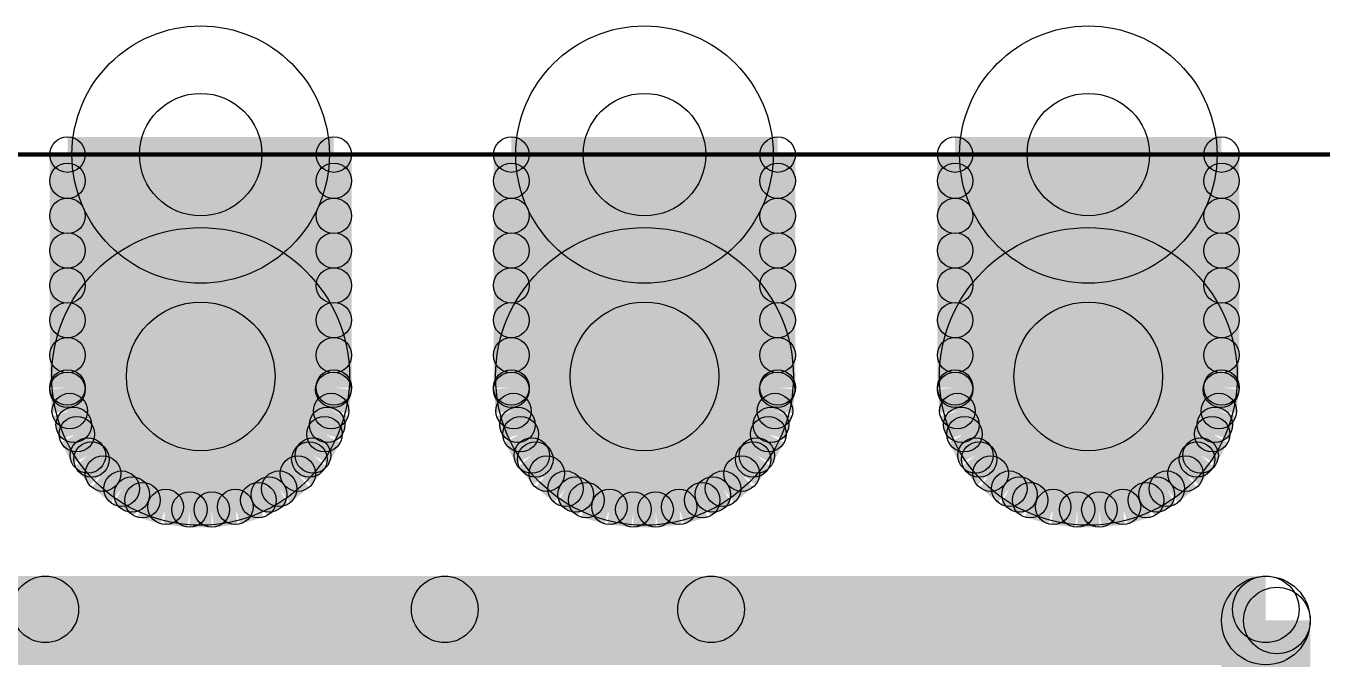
# Model space of a CAD drawing. Extents: x 0 to 123, y 0 to 26.
# Drawn here: x 9.71 to 17.13, y 19.11 to 22.73 of the extents above; entities that cross this region are included whole.
import ezdxf

# ---------------------------------------------------------------- set-up
doc = ezdxf.new("R2010")
doc.units = 0
doc.layers.get('0').update_dxf_attribs({"linetype": 'CONTINUOUS'})
for name, color, linetype in [('XIAOESP32C3_GTO', 3, 'CONTINUOUS'), ('XIAOESP32C3_GTS', 10, 'CONTINUOUS'), ('XIAOESP32C3_TXT', 14, 'CONTINUOUS')]:
    doc.layers.add(name, color=color, linetype=linetype)

# ---------------------------------------------------------------- blocks, each defined once
blk = doc.blocks.new('ROUND_5')
blk.add_circle((0, 0), 0.254)
blk = doc.blocks.new('ROUND_22')
blk.add_circle((0, 0), 0.8522)
blk = doc.blocks.new('ROUND_23')
blk.add_circle((0, 0), 0.7366)
blk = doc.blocks.new('ROUND_53')
blk.add_circle((0, 0), 0.1905)
blk = doc.blocks.new('ROUND_24')
blk.add_circle((0, 0), 0.1016)
blk = doc.blocks.new('ROUND_69')
blk.add_circle((0, 0), 0.3505)
blk = doc.blocks.new('ROUND_70')
blk.add_circle((0, 0), 0.4254)

msp = doc.modelspace()

# ---------------------------------------------------------------- linework, layer by layer
at = {"layer": 'XIAOESP32C3_GTO'}
for points, const_width in [([(21.88718, 21.99386), (4.74218, 21.99386)], 0.0254), ([(6.52018, 19.32686), (16.80718, 19.32686)], 0.508), ([(16.80718, 19.32686), (16.80718, 6.88086)], 0.508)]:
    msp.add_lwpolyline(points, dxfattribs=dict(at, const_width=const_width))
at = {"layer": 'XIAOESP32C3_GTS'}
for points, const_width in [([(9.94918, 20.66036), (9.94918, 21.99386)], 0.2032), ([(9.94918, 21.99386), (11.47318, 21.99386)], 0.2032), ([(11.47318, 21.99386), (11.47318, 20.66036)], 0.2032), ([(12.48918, 21.99386), (14.01318, 21.99386)], 0.2032), ([(12.48918, 20.66036), (12.48918, 21.99386)], 0.2032), ([(14.01318, 21.99386), (14.01318, 20.66036)], 0.2032), ([(15.02918, 20.66036), (15.02918, 21.99386)], 0.2032), ([(15.02918, 21.99386), (16.55318, 21.99386)], 0.2032), ([(16.55318, 21.99386), (16.55318, 20.66036)], 0.2032), ([(21.88718, 21.99386), (4.74218, 21.99386)], 0.0254), ([(9.94918, 21.844), (11.47318, 21.844)], 0.2032), ([(14.01318, 21.844), (12.48918, 21.844)], 0.2032), ([(15.02918, 21.844), (16.55318, 21.844)], 0.2032), ([(11.47318, 21.64334), (9.94918, 21.64334)], 0.2032), ([(12.48918, 21.64334), (14.01318, 21.64334)], 0.2032), ([(16.55318, 21.64334), (15.02918, 21.64334)], 0.2032), ([(9.94918, 21.44522), (11.47318, 21.44522)], 0.2032), ([(14.01318, 21.44522), (12.48918, 21.44522)], 0.2032), ([(15.02918, 21.44522), (16.55318, 21.44522)], 0.2032), ([(11.47318, 21.24456), (9.94918, 21.24456)], 0.2032), ([(12.48918, 21.24456), (14.01318, 21.24456)], 0.2032), ([(16.55318, 21.24456), (15.02918, 21.24456)], 0.2032), ([(9.94918, 21.04644), (11.47318, 21.04644)], 0.2032), ([(14.01318, 21.04644), (12.48918, 21.04644)], 0.2032), ([(15.02918, 21.04644), (16.55318, 21.04644)], 0.2032), ([(11.47318, 20.84578), (9.94918, 20.84578)], 0.2032), ([(12.48918, 20.84578), (14.01318, 20.84578)], 0.2032), ([(16.55318, 20.84578), (15.02918, 20.84578)], 0.2032), ([(9.96188, 20.52574), (9.94918, 20.66036)], 0.2032), ([(9.94918, 20.64766), (11.47064, 20.64766)], 0.2032), ([(11.47318, 20.66036), (11.45794, 20.52574)], 0.2032), ([(12.50188, 20.52574), (12.48918, 20.66036)], 0.2032), ([(14.01064, 20.64766), (12.48918, 20.64766)], 0.2032), ([(14.01318, 20.66036), (13.99794, 20.52574)], 0.2032), ([(15.04188, 20.52574), (15.02918, 20.66036)], 0.2032), ([(15.02918, 20.64766), (16.55064, 20.64766)], 0.2032), ([(16.55318, 20.66036), (16.53794, 20.52574)], 0.2032), ([(10.00252, 20.39366), (9.96188, 20.52574)], 0.2032), ([(11.45794, 20.52574), (11.41984, 20.39366)], 0.2032), ([(12.54252, 20.39366), (12.50188, 20.52574)], 0.2032), ([(13.99794, 20.52574), (13.95984, 20.39366)], 0.2032), ([(15.08252, 20.39366), (15.04188, 20.52574)], 0.2032), ([(16.53794, 20.52574), (16.49984, 20.39366)], 0.2032), ([(11.43508, 20.447), (9.98474, 20.447)], 0.2032), ([(12.52474, 20.447), (13.97508, 20.447)], 0.2032), ([(16.51508, 20.447), (15.06474, 20.447)], 0.2032), ([(10.06602, 20.27174), (10.00252, 20.39366)], 0.2032), ([(11.41984, 20.39366), (11.3538, 20.27174)], 0.2032), ([(12.60602, 20.27174), (12.54252, 20.39366)], 0.2032), ([(13.95984, 20.39366), (13.8938, 20.27174)], 0.2032), ([(15.14602, 20.27174), (15.08252, 20.39366)], 0.2032), ([(16.49984, 20.39366), (16.4338, 20.27174)], 0.2032), ([(10.15238, 20.1676), (10.06602, 20.27174)], 0.2032), ([(10.08634, 20.24888), (11.33348, 20.24888)], 0.2032), ([(11.3538, 20.27174), (11.26744, 20.1676)], 0.2032), ([(12.69238, 20.1676), (12.60602, 20.27174)], 0.2032), ([(13.87348, 20.24888), (12.62634, 20.24888)], 0.2032), ([(13.8938, 20.27174), (13.80744, 20.1676)], 0.2032), ([(15.23238, 20.1676), (15.14602, 20.27174)], 0.2032), ([(15.16634, 20.24888), (16.41348, 20.24888)], 0.2032), ([(16.4338, 20.27174), (16.34744, 20.1676)], 0.2032), ([(10.25906, 20.08124), (10.15238, 20.1676)], 0.2032), ([(11.26744, 20.1676), (11.16076, 20.08124)], 0.2032), ([(12.79906, 20.08124), (12.69238, 20.1676)], 0.2032), ([(13.80744, 20.1676), (13.70076, 20.08124)], 0.2032), ([(15.33906, 20.08124), (15.23238, 20.1676)], 0.2032), ([(16.34744, 20.1676), (16.24076, 20.08124)], 0.2032), ([(10.37844, 20.0152), (10.25906, 20.08124)], 0.2032), ([(11.16076, 20.08124), (11.04138, 20.0152)], 0.2032), ([(12.91844, 20.0152), (12.79906, 20.08124)], 0.2032), ([(13.70076, 20.08124), (13.58138, 20.0152)], 0.2032), ([(15.45844, 20.0152), (15.33906, 20.08124)], 0.2032), ([(16.24076, 20.08124), (16.12138, 20.0152)], 0.2032), ([(11.10234, 20.04822), (10.31748, 20.04822)], 0.2032), ([(10.51052, 19.9771), (10.37844, 20.0152)], 0.2032), ([(11.04138, 20.0152), (10.9093, 19.9771)], 0.2032), ([(12.85748, 20.04822), (13.64234, 20.04822)], 0.2032), ([(13.05052, 19.9771), (12.91844, 20.0152)], 0.2032), ([(13.58138, 20.0152), (13.4493, 19.9771)], 0.2032), ([(16.18234, 20.04822), (15.39748, 20.04822)], 0.2032), ([(15.59052, 19.9771), (15.45844, 20.0152)], 0.2032), ([(16.12138, 20.0152), (15.9893, 19.9771)], 0.2032), ([(10.64768, 19.96186), (10.51052, 19.9771)], 0.2032), ([(10.77468, 19.96186), (10.64768, 19.96186)], 0.2032), ([(10.9093, 19.9771), (10.77468, 19.96186)], 0.2032), ([(13.18768, 19.96186), (13.05052, 19.9771)], 0.2032), ([(13.31468, 19.96186), (13.18768, 19.96186)], 0.2032), ([(13.4493, 19.9771), (13.31468, 19.96186)], 0.2032), ([(15.72768, 19.96186), (15.59052, 19.9771)], 0.2032), ([(15.85468, 19.96186), (15.72768, 19.96186)], 0.2032), ([(15.9893, 19.9771), (15.85468, 19.96186)], 0.2032), ([(9.82218, 19.39036), (12.10818, 19.39036)], 0.381), ([(13.63218, 19.39036), (16.80718, 19.39036)], 0.381), ([(16.87068, 19.32686), (16.87068, 17.42186)], 0.381)]:
    msp.add_lwpolyline(points, dxfattribs=dict(at, const_width=const_width))

# ---------------------------------------------------------------- block references
at = {"layer": 'XIAOESP32C3_GTO'}
msp.add_blockref('ROUND_5', (16.80718, 19.32686), dxfattribs=at)
at = {"layer": 'XIAOESP32C3_GTS'}
for name, p in [('ROUND_23', (10.71118, 21.99386)), ('ROUND_23', (13.25118, 21.99386)), ('ROUND_23', (15.79118, 21.99386)), ('ROUND_24', (9.94918, 21.99386)), ('ROUND_24', (11.47318, 21.99386)), ('ROUND_24', (12.48918, 21.99386)), ('ROUND_24', (12.48918, 21.99386)), ('ROUND_24', (14.01318, 21.99386)), ('ROUND_24', (15.02918, 21.99386)), ('ROUND_24', (16.55318, 21.99386)), ('ROUND_24', (9.94918, 21.844)), ('ROUND_24', (11.47318, 21.844)), ('ROUND_24', (12.48918, 21.844)), ('ROUND_24', (14.01318, 21.844)), ('ROUND_24', (15.02918, 21.844)), ('ROUND_24', (16.55318, 21.844)), ('ROUND_24', (9.94918, 21.64334)), ('ROUND_24', (11.47318, 21.64334)), ('ROUND_24', (12.48918, 21.64334)), ('ROUND_24', (14.01318, 21.64334)), ('ROUND_24', (15.02918, 21.64334)), ('ROUND_24', (16.55318, 21.64334)), ('ROUND_24', (9.94918, 21.44522)), ('ROUND_22', (10.71118, 20.72386)), ('ROUND_24', (11.47318, 21.44522)), ('ROUND_24', (12.48918, 21.44522)), ('ROUND_22', (13.25118, 20.72386)), ('ROUND_24', (14.01318, 21.44522)), ('ROUND_24', (15.02918, 21.44522)), ('ROUND_22', (15.79118, 20.72386)), ('ROUND_24', (16.55318, 21.44522)), ('ROUND_24', (9.94918, 21.24456)), ('ROUND_24', (11.47318, 21.24456)), ('ROUND_24', (12.48918, 21.24456)), ('ROUND_24', (14.01318, 21.24456)), ('ROUND_24', (15.02918, 21.24456)), ('ROUND_24', (16.55318, 21.24456)), ('ROUND_24', (9.94918, 21.04644)), ('ROUND_24', (11.47318, 21.04644)), ('ROUND_24', (12.48918, 21.04644)), ('ROUND_24', (14.01318, 21.04644)), ('ROUND_24', (15.02918, 21.04644)), ('ROUND_24', (16.55318, 21.04644)), ('ROUND_24', (9.94918, 20.84578)), ('ROUND_24', (11.47318, 20.84578)), ('ROUND_24', (12.48918, 20.84578)), ('ROUND_24', (14.01318, 20.84578)), ('ROUND_24', (15.02918, 20.84578)), ('ROUND_24', (16.55318, 20.84578)), ('ROUND_24', (9.94918, 20.66036)), ('ROUND_24', (9.94918, 20.64766)), ('ROUND_24', (11.47064, 20.64766)), ('ROUND_24', (11.47318, 20.66036)), ('ROUND_24', (12.48918, 20.66036)), ('ROUND_24', (12.48918, 20.64766)), ('ROUND_24', (14.01064, 20.64766)), ('ROUND_24', (14.01318, 20.66036)), ('ROUND_24', (15.02918, 20.66036)), ('ROUND_24', (15.02918, 20.64766)), ('ROUND_24', (16.55064, 20.64766)), ('ROUND_24', (16.55318, 20.66036)), ('ROUND_24', (9.96188, 20.52574)), ('ROUND_24', (11.45794, 20.52574)), ('ROUND_24', (11.45794, 20.52574)), ('ROUND_24', (12.50188, 20.52574)), ('ROUND_24', (13.99794, 20.52574)), ('ROUND_24', (15.04188, 20.52574)), ('ROUND_24', (16.53794, 20.52574)), ('ROUND_24', (16.53794, 20.52574)), ('ROUND_24', (9.98474, 20.447)), ('ROUND_24', (11.43508, 20.447)), ('ROUND_24', (12.52474, 20.447)), ('ROUND_24', (13.97508, 20.447)), ('ROUND_24', (15.06474, 20.447)), ('ROUND_24', (16.51508, 20.447)), ('ROUND_24', (10.00252, 20.39366)), ('ROUND_24', (11.41984, 20.39366)), ('ROUND_24', (12.54252, 20.39366)), ('ROUND_24', (13.95984, 20.39366)), ('ROUND_24', (15.08252, 20.39366)), ('ROUND_24', (16.49984, 20.39366)), ('ROUND_24', (10.06602, 20.27174)), ('ROUND_24', (10.08634, 20.24888)), ('ROUND_24', (11.33348, 20.24888)), ('ROUND_24', (11.3538, 20.27174)), ('ROUND_24', (12.60602, 20.27174)), ('ROUND_24', (12.62634, 20.24888)), ('ROUND_24', (13.87348, 20.24888)), ('ROUND_24', (13.8938, 20.27174)), ('ROUND_24', (15.14602, 20.27174)), ('ROUND_24', (15.16634, 20.24888)), ('ROUND_24', (16.41348, 20.24888)), ('ROUND_24', (16.4338, 20.27174)), ('ROUND_24', (10.15238, 20.1676)), ('ROUND_24', (11.26744, 20.1676)), ('ROUND_24', (12.69238, 20.1676)), ('ROUND_24', (13.80744, 20.1676)), ('ROUND_24', (15.23238, 20.1676)), ('ROUND_24', (16.34744, 20.1676)), ('ROUND_24', (10.25906, 20.08124)), ('ROUND_24', (11.16076, 20.08124)), ('ROUND_24', (12.79906, 20.08124)), ('ROUND_24', (13.70076, 20.08124)), ('ROUND_24', (15.33906, 20.08124)), ('ROUND_24', (16.24076, 20.08124)), ('ROUND_24', (10.31748, 20.04822)), ('ROUND_24', (10.37844, 20.0152)), ('ROUND_24', (11.04138, 20.0152)), ('ROUND_24', (11.10234, 20.04822)), ('ROUND_24', (12.85748, 20.04822)), ('ROUND_24', (12.91844, 20.0152)), ('ROUND_24', (13.58138, 20.0152)), ('ROUND_24', (13.64234, 20.04822)), ('ROUND_24', (15.39748, 20.04822)), ('ROUND_24', (15.45844, 20.0152)), ('ROUND_24', (16.12138, 20.0152)), ('ROUND_24', (16.18234, 20.04822)), ('ROUND_24', (10.51052, 19.9771)), ('ROUND_24', (10.64768, 19.96186)), ('ROUND_24', (10.77468, 19.96186)), ('ROUND_24', (10.9093, 19.9771)), ('ROUND_24', (13.05052, 19.9771)), ('ROUND_24', (13.18768, 19.96186)), ('ROUND_24', (13.31468, 19.96186)), ('ROUND_24', (13.4493, 19.9771)), ('ROUND_24', (15.59052, 19.9771)), ('ROUND_24', (15.72768, 19.96186)), ('ROUND_24', (15.85468, 19.96186)), ('ROUND_24', (15.9893, 19.9771)), ('ROUND_53', (9.82218, 19.39036)), ('ROUND_53', (12.10818, 19.39036)), ('ROUND_53', (13.63218, 19.39036)), ('ROUND_53', (16.80718, 19.39036)), ('ROUND_53', (16.87068, 19.32686))]:
    msp.add_blockref(name, p, dxfattribs=at)
at = {"layer": 'XIAOESP32C3_TXT'}
for name, p in [('ROUND_69', (10.71118, 21.99386)), ('ROUND_69', (13.25118, 21.99386)), ('ROUND_69', (15.79118, 21.99386)), ('ROUND_70', (10.71118, 20.72386)), ('ROUND_70', (13.25118, 20.72386)), ('ROUND_70', (15.79118, 20.72386))]:
    msp.add_blockref(name, p, dxfattribs=at)

doc.saveas('drawing.dxf')
